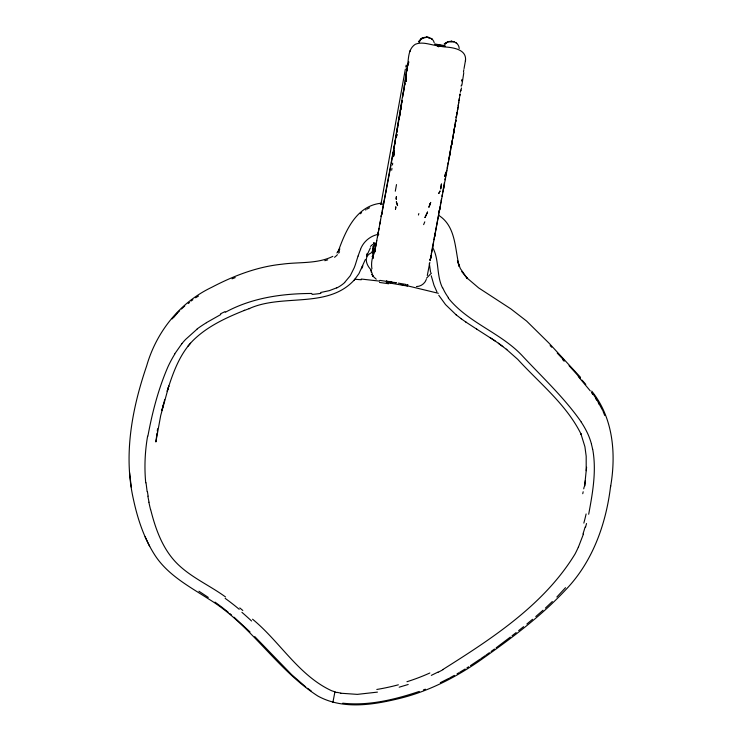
<?xml version="1.0" encoding="UTF-8"?>
<svg xmlns="http://www.w3.org/2000/svg" width="742" height="742" viewBox="0 0 742 742"><rect width="100%" height="100%" fill="white"/><g stroke="black" fill="none" stroke-linecap="round" stroke-linejoin="round"><path stroke-width="1.11" d="M386.582 281.014L386.341 282.461L407.497 286.041L407.729 284.613M461.969 80.961L462.145 79.542L461.895 80.943M585.382 480.464L584.64 486.14L586.199 470.688L586.189 456.228L584.909 446.693L580.884 433.708L581.162 434.32C566.545 404.603 539.703 383.391 517.721 359.332L506.304 349.232L506.851 349.668L498.401 343.24L502.826 346.514M332.926 701.589L332.898 702.201M395.3 191.204L396.497 184.582M438.689 46.876L438.939 44.687M392.481 164.965L392.685 163.157M332.843 256.352C317.14 264.133 298.878 261.815 281.979 264.208C257.214 266.721 233.656 275.811 211.748 287.302C179.666 302.56 156.349 331.999 146.647 365.936C132.039 408.601 123.274 454.948 133.495 499.663C137.706 519.187 144.133 538.506 155.022 555.387C168.119 575.393 189.748 586.736 209.253 599.388C251.139 624.968 276.803 669.618 317.799 696.005C342.934 709.909 373.337 704.863 399.882 698.37C428.069 691.442 454.225 678.114 478.117 661.845C509.031 640.003 539.953 617.465 565.84 589.649C592.728 561.648 606.168 523.75 610.647 485.769M610.471 487.327C616.287 454.494 613.448 417.978 591.726 391.127M465.429 60.955C467.172 49.269 452.768 47.451 444.365 46.913A130.323 111.588 7.4 0 1 434.636 45.262C428.357 44.084 421.512 41.654 415.288 44.288C406.495 49.955 409.204 62.764 406.486 71.547L406.866 68.96L405.123 81.24M586.199 470.688L586.616 467.265M157.007 433.189L155.866 441.972L160.699 415.557L168.824 385.961L167.163 391.294C172.886 373.198 179.462 354.314 193.041 340.485C207.38 326.304 226.115 317.715 244.61 310.314L244.081 310.527L249.655 308.468L249.127 308.663C282.99 293.118 329.142 309.674 355.613 278.463M157.295 431L157.573 428.802M372.874 246.4A5.268 3.079 10.6 0 1 373.235 247.856L372.428 251.019A30.468 16.751 13.4 0 1 371.325 252.818C363.237 256.407 366.149 265.033 371.306 270.134M392.935 152.982L392.026 157.944A301.465 7.068 -80.4 0 1 389.708 170.539L374.766 251.306L375.452 247.587M391.693 170.215L391.934 168.323M406.356 73.115L406.56 71.538L405.967 75.925M443.215 190.601L430.11 260.692L431.121 255.573L430.814 256.862M458.148 106.032L458.732 102.331M458.185 106.264L459.4 98.111M459.799 95.505L459.984 94.317M461.181 86.211L461.32 85.228M448.604 161.385L452.49 139.394M450.246 152.323L450.654 149.365M457.972 107.2L457.397 110.938L458.027 107.2M406.078 75.127L391.34 163.129M449.921 153.306L449.337 157.378L449.902 153.39M393.789 154.03L394.392 150.088L393.473 156.627L393.9 154.243M460.624 90.023L460.485 91.006M463.796 72.679L461.895 85.209M396.729 132.512L396.859 131.659M403.611 91.544L403.147 94.076L404.075 88.632M404.965 82.77L404.214 87.723M460.365 92.249L460.606 90.654M400.717 109.334C401.876 102.396 402.09 100.866 402.173 100.569L401.858 102.479M455.124 124.257L452.991 136.593M460.123 93.863L459.604 97.248M405.828 76.918L405.457 78.977L406.115 74.905M403.221 94.067L402.767 96.868M396.571 133.402L393.149 153.112M459.465 98.111L458.992 100.726M452.017 141.935L451.182 147.166L452.323 140.349M395.857 137.687L396.163 135.832M400.457 110.892L399.252 117.969M456.729 114.695L457.267 111.875L456.339 117.514M457.517 109.927L457.656 109.065M456.905 113.637L457.267 111.875M460.995 90.774L461.459 87.973M404.056 88.725L403.574 91.349M400.791 108.907L400.392 110.873L401.515 104.585L400.782 108.443M394.957 142.946L395.403 140.34M455.402 123.07L455.866 120.287L455.254 123.487M454.929 125.815L454.41 128.422L456.59 115.65M147.881 436.213C152.249 412.469 158.38 388.845 168.026 366.65A137.122 128.375 20.4 0 1 174.806 354.055M398.584 121.855L397.564 127.253L399.048 119.165M399.892 114.268L399.446 116.819L399.984 113.684M465.586 59.833L464.047 68.57M452.982 136.649L452.694 138.327L454.456 128.561L454.123 130.156M381.175 203.076L405.364 69.127M397.99 125.259L398.129 124.424M397.638 127.272L396.627 132.54L397.647 127.207M394.058 148.001L394.902 143.252L394.818 143.707M433.949 239.879L435.127 233.415M451.748 143.725L451.498 144.996L451.767 143.577M440.349 205.089L440.887 202.074M442.668 192.364L443.03 190.304M452.11 141.945L453.047 136.658L452.657 138.466M448.214 162.201L447.853 164.167M450.069 152.295L450.542 149.801M404.835 83.651L404.39 86.109L404.761 84.124M393.473 156.627L393.919 154.262M463.462 71.826L463.852 69.655M443.401 188.227L443.772 186.223M449.346 156.108L449.967 152.852M455.523 121.901L455.811 120.315M447.519 165.985L447.092 168.211M443.438 188.069L443.827 185.899M448.418 162.387L447.509 167.358A301.465 7.068 -80.4 0 1 445.191 179.944L444.866 181.679M376.76 240.519L376.519 241.447M375.702 246.214L374.793 251.093M379.83 224.279L380.609 220.105M381.972 212.917L381.184 216.367L381.972 212.917L381.638 214.568M391.006 165.058L385.831 192.466M444.931 179.824L445.228 178.173M445.58 176.271L445.988 174.092M430.944 256.166L431.046 255.6M433.569 241.883L432.094 249.961M438.93 212.731L440.108 206.387M444.486 182.337L444.022 184.814M446.313 172.45L446.73 170.178M453.918 131.269L454.456 128.561M374.051 243.766L374.153 243.209M375.962 244.841L376.166 243.719L375.647 246.158M382.26 211.359L382.659 209.244M382.705 208.994L385.775 192.725M437.863 218.602L438.707 214.058M431.352 253.95L431.547 252.901M432.586 247.309L432.697 246.734M435.239 232.83L436.546 225.763M436.602 225.475L437.752 219.168M441.11 200.887L441.434 199.144M441.944 196.268L442.288 194.423M443.484 187.837L443.642 186.993M443.382 189.692L444.708 182.541M374.172 242.866L373.115 248.765A16.324 12.966 13.5 0 0 373.18 252.846L373.606 254.469M448.511 160.634L449.17 157.276M431.584 252.651L431.946 250.768M367.114 253.504L366.576 256.278M378.281 232.506L377.446 236.828L379.079 228.304M429.813 262.445L427.29 275.523M400.392 110.873L400.921 108.128M583.75 488.83L584.13 486.863M398.983 119.147L399.511 116.457M453.39 134.321L453.983 131.278L453.538 133.458M451.683 143.688L451.924 142.464M451.498 144.718L450.793 148.381M430.249 259.885L431.121 255.573L430.286 259.681M430.23 259.997L431.121 255.573M588.684 514.243C592.654 492.892 596.67 470.818 592.682 449.17M406.662 70.713L406.486 71.547L407.581 64.591L407.284 66.669L408.786 61.818L407.72 65.129M582.748 493.708L583.166 491.761M405.809 66.966L406.208 65.12M434.33 237.672L435.22 233.554L434.469 236.921M409.946 51.55L410.196 50.437M439.134 211.655L439.895 208.446L439.162 211.489M163.351 404.742L161.839 410.604L164.678 399.771M586.523 523.509L585.549 527.126M401.403 105.299L401.505 104.622M418.432 215.022L418.831 213.575M374.729 251.084L374.942 250.323M358.052 256.027L355.362 264.634A118.275 94.957 14.1 0 1 354.194 267.797L350.233 275.783L344.613 282.479M583.416 534.129L578.389 547.16M426.307 279.446C424.916 283.565 420.807 286.533 416.447 286.551M332.935 702.182L334.93 691.785A49.232 45.475 28.2 0 1 331.553 690.7C298.711 675.535 279.892 641.598 252.558 619.199M419.434 41.812C421.79 35.106 432.651 35.866 434.209 42.711M365.333 259.542L358.924 273.659L353.925 280.522M419.156 42.517L419.592 41.413M424.786 221.839L423.636 224.622M360.51 249.312C363.459 241.456 370.583 235.659 378.856 234.212M367.095 254.858L370.406 247.874M408.592 63.478L407.803 64.981M418.432 41.71L421.196 38.575L426.14 37.425M431.427 273.093L426.455 278.25M174.658 353.971L181.864 343.713M336.924 252.976L339.808 248.793L338.083 251.826C345.522 230.845 356.383 205.228 382.019 203.141M375.016 251.603C372.076 256.602 370.935 263.132 371.937 268.845M172.153 318.921L177.347 313.05M444.894 44.52C448.669 38.565 459.094 41.459 459.187 48.555M188.468 345.605L188.153 345.976L190.536 343.184M565.515 587.673L556.852 597.022M376.593 242.254C373.161 246.446 372.196 252.753 373.217 257.984M372.549 244.47L371.519 245.5M552.336 601.53L545.389 608.097M181.438 309.024L184.804 305.927M543.014 610.239L535.789 616.556M444.217 43.843L447.76 41.784L452.472 41.969M532.552 619.301L526.857 624.022M523.574 626.675L518.639 630.617M197.27 328.966L185.611 339.428A95.013 88.91 41 0 0 181.846 343.694M512.017 635.792L516.163 632.574M510.348 637.081L496.148 647.812M491.102 651.476L494.469 649.027M370.425 246.344L370.981 245.954M485.982 655.13L489.395 652.691M191.028 301.039L192.864 299.74M480.835 658.683L485.129 655.724M479.972 659.276L470.428 665.648M466.903 667.883L468.666 666.77M206.378 322.687L220.782 314.534M195.619 297.783L198.466 296.049M459.799 672.224L465.151 669.006M457.081 673.801L458.89 672.753M442.881 669.516C492.169 638.435 544.174 604.721 575.069 553.959A128.913 121.169 3.7 0 0 578.343 547.142M449.735 677.9L454.364 675.378M367.049 209.049L369.525 207.76M448.808 678.401L440.303 682.686M438.003 672.085L431.306 675.378M422.708 37.823L421.196 38.575M225.262 312.308C251.816 297.802 281.997 293.554 311.844 293.47M336.655 287.84L329.439 290.614L320.665 292.496M232.042 278.825L235.242 277.61M423.441 689.902L425.333 689.197M342.73 703.184C368.728 706.041 394.79 699.595 419.304 691.423M440.479 46.282L443.15 45.401L445.079 45.763M408.193 684.486L399.168 687.194M324.792 260.702L327.704 259.867M377.437 692.119L357.329 694.373L340.782 693.232M380.358 204.495L382.566 204.161M361.224 279.038L379.533 281.107M379.876 280.383L396.126 282.785M388.799 282.442L390.867 282.767M398.278 283.129L405.744 284.39M435.239 44.427L438.401 44.965M439.45 45.141L442.612 45.679M386.573 281.135L391.943 282.053M394.095 282.414L396.237 282.785M406.811 284.566L407.729 284.724M401.181 284.52L403.24 284.9M405.299 285.299L438.337 293.285M428.728 38.065L429.256 38.343M444.968 46.366L443.15 45.401L434.719 43.973L437.891 46.292M476.531 329.021L494.96 340.828L490.119 337.61M477.004 329.327L465.893 322.074M198.93 591.226L208.307 597.421M225.531 596.958C209.958 585.577 191.761 577.768 177.802 564.226C162.869 549.711 155.597 529.352 150.663 509.587M494.422 340.467L498.93 343.639M455.95 314.664L461.311 318.819M460.856 318.494L466.338 322.39M438.503 215.236C456.126 226.152 454.79 248.997 459.252 266.601L457.471 260.665L460.328 268.53L467.358 278.593L461.756 271.563M307.503 688.261L311.102 690.848M215.013 602.105L222.526 607.661M456.729 43.361L455.857 42.711M376.231 279.187L373.041 276.265L371.102 270.403M305.732 686.925L291.625 674.626L254.729 636.562M222.98 608.041L228.146 612.178M239.787 607.93L242.81 610.49M456.163 314.849L445.534 304.591L438.763 295.26M229.862 613.588L231.56 615.044M234.101 617.223L250.035 631.961M550.137 345.596L551.705 347.21M557.233 353.09L564.328 360.64M569.058 365.685L580.532 378.42M562.779 359.787L564.115 361.206M578.278 376.519L590.307 390.923M580.522 377.335L548.941 343.082L526.644 321.101L510.932 308.932L478.664 287.905L466.579 277.61L467.358 278.593M582.034 380.127L585.8 384.402M448.187 297.913C468.341 323.206 501.527 332.88 523.193 356.735C543.079 377.975 564.579 398.092 581.283 422.05M591.634 392.703L592.941 394.512M591.884 392.314L596.308 398.779L602.652 410.372M595.464 398.204L596.679 400.086M598.395 402.897L599.221 404.316M405.781 79.728L405.484 78.04L406.421 81.453L405.494 77.938M145.117 536.781L149.652 546.4M406.134 80.822L405.679 79.505M436.936 291.931L434.014 285.308L431.232 275.764M406.032 80.6L406.412 81.509M603.07 411.402L604.767 415.511M442.464 287.794C436.611 275.783 439.088 261.685 433.755 249.59A18.986 15.768 9.8 0 0 432.317 247.179M457.471 260.665L458.055 262.622M149.012 502.186L147.871 496.194M405.549 78.689L405.503 78.04L405.726 79.515M430.583 272.333L429.303 263.401M147.139 491.677L146.026 482.736M131.269 487.142L129.59 472.598M371.083 270.19L371.334 272.407M373.541 258.012A15.378 12.642 12.3 0 1 372.104 256.454M337.285 692.601A50.475 46.987 28.9 0 1 334.883 691.934M241.929 612.326A262.51 178.47 56.3 0 1 251.547 620.989M225.141 598.349A172.997 113.489 55.2 0 1 239.212 609.293M150.543 509.633A278.148 227.506 -44.1 0 1 148.882 502.241M148.15 496.11A246.251 204.783 -39.1 0 1 147.426 491.594M145.729 482.801A213.093 180.733 -31.9 0 1 147.593 436.213M197.214 328.882A142.872 133.634 53.1 0 1 206.415 322.733M220.504 313.838A240.269 217.35 -85 0 1 225.011 311.621M320.906 293.378A124.424 109.779 29.5 0 1 312.03 294.398M344.687 282.544A43.463 35.412 17.6 0 1 336.747 287.961M358.145 256.046A111.281 87.946 -1.2 0 1 360.612 249.34M448.483 297.765A66.39 54.843 1.1 0 1 442.696 287.729M581.218 422.087A118.117 102.906 -27.1 0 1 588.165 434.617A94.967 82.742 -29.3 0 1 591.522 444.263M591.448 444.291A91.405 79.663 -29.2 0 1 592.598 449.198M586.106 513.956A226.384 201.685 -29.4 0 1 583.833 523.091M585.113 527.033A185.296 170.762 -14.3 0 1 582.952 534.008M443.002 669.683A233.906 206.73 12.7 0 1 438.123 672.261M429.85 672.994A203.633 179.731 12.4 0 1 406.959 681.722M398.352 684.81A235.511 219.762 27.2 0 1 376.815 689.466M340.801 693.121A53.925 50.094 28.6 0 1 337.341 692.351M379.487 282.442A276.098 148.521 10 0 1 388.669 283.769M355.307 279.298A201.397 127.55 10.9 0 1 361.261 279.771M360.26 213.77A41.385 34.484 8.1 0 1 361.614 212.676M365.565 210.014A41.385 34.484 8.1 0 1 366.084 209.708M339.576 251.714A57.19 45.559 32.8 0 1 338.649 253.18M337.415 254.673A33.687 26.768 23.6 0 1 334.549 257.298M188.208 303.552A142.399 132.911 45.1 0 1 189.544 302.523M173.535 317.344A113.897 105.976 38.7 0 1 179.722 310.712M373.606 253.068A15.758 12.503 13.8 0 1 373.254 247.856M373.782 242.717A30.626 16.732 13.1 0 1 373.421 243.311M405.503 77.14L405.484 77.882L405.503 77.14M396.386 196.639L396.219 198.16L396.386 196.639M395.801 206.935L395.467 209.318L395.801 206.935M396.896 134.478L396.645 136.092L396.896 134.478M441.416 184.081L440.72 188.802L441.416 184.081M430.082 203.929L429.915 204.922L430.694 202.418L428.848 207.333L430.082 203.929M396.219 199.208L396.423 198.216L396.219 199.208M456.553 115.622L456.182 117.477L456.553 115.641M445.506 173.591L444.783 176.568L445.859 172.181L445.506 173.591M443.716 187.874L443.262 189.498L443.716 187.874M427.54 212.101L424.99 217.517L427.54 212.101M362.736 265.951L361.493 268.623L362.736 265.951M440.015 191.084L438.819 193.393L440.015 191.084M422.059 38.528L421.076 39.345L422.059 38.528M446.721 42.711L445.71 43.528L446.721 42.711M451.906 41.348L451.257 41.302L451.906 41.348M427.271 37.165L426.594 37.119L427.271 37.165M428.588 37.388L429.247 37.573L428.588 37.388M453.223 41.571L453.881 41.747L453.223 41.571M431.223 38.528L432.094 39.187L431.223 38.528M372.03 274.438L373.041 276.265L372.03 274.438M397.564 205.571L396.349 201.889L397.564 205.571"/></g></svg>
